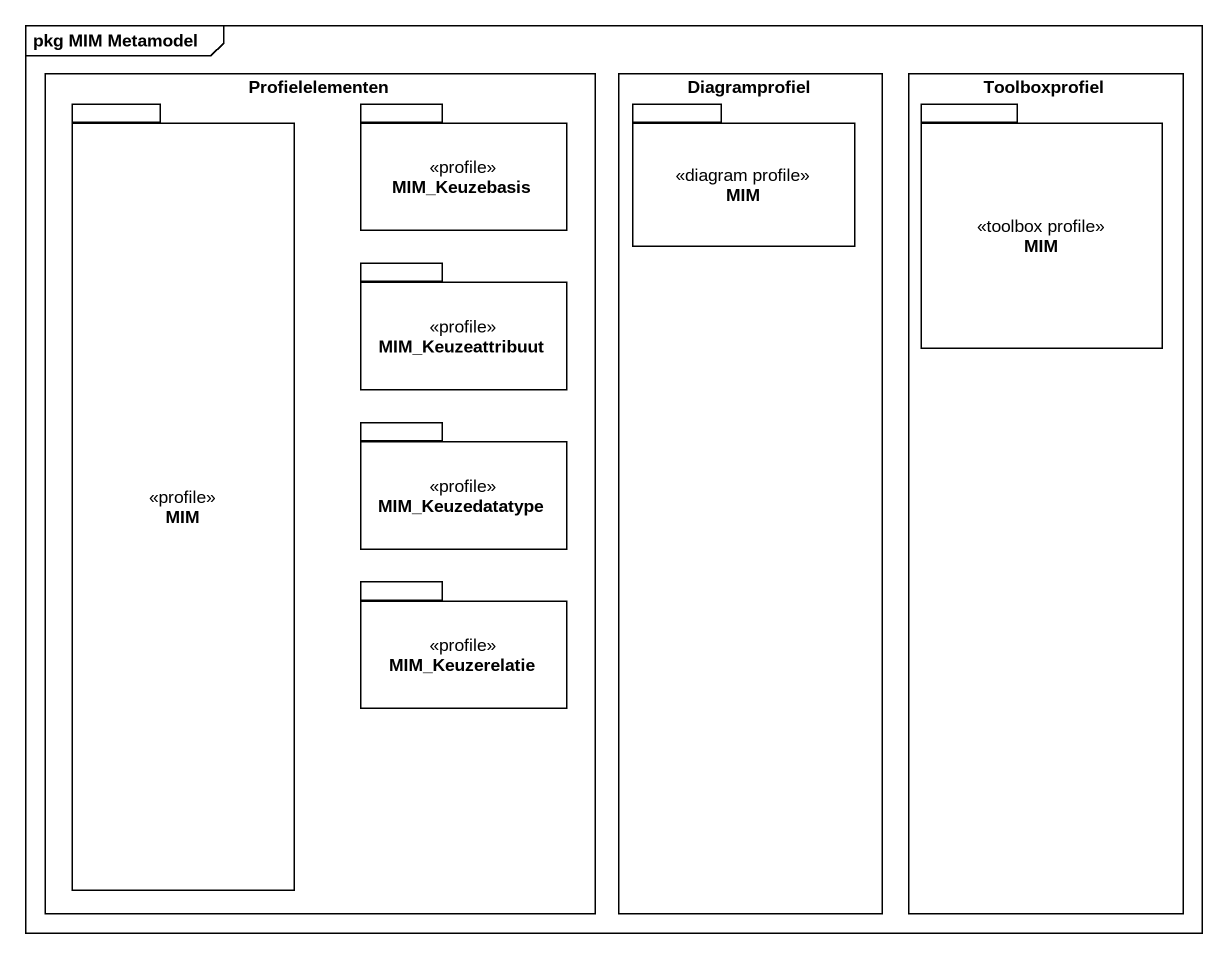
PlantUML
@startuml
mainframe pkg MIM Metamodel
rectangle Profielelementen {
  package MIM <<profile>> {
  }
  package MIM_Keuzebasis <<profile>> {
  }
  package MIM_Keuzeattribuut <<profile>> {
  }
  package MIM_Keuzedatatype <<profile>> {
  }
  package MIM_Keuzerelatie <<profile>> {
  }
}
rectangle Diagramprofiel {
  package "MIM" as MIM_2 <<diagram profile>> {
  }
}
rectangle Toolboxprofiel {
  package "MIM" as MIM_3 <<toolbox profile>> {
  }
}
@enduml
